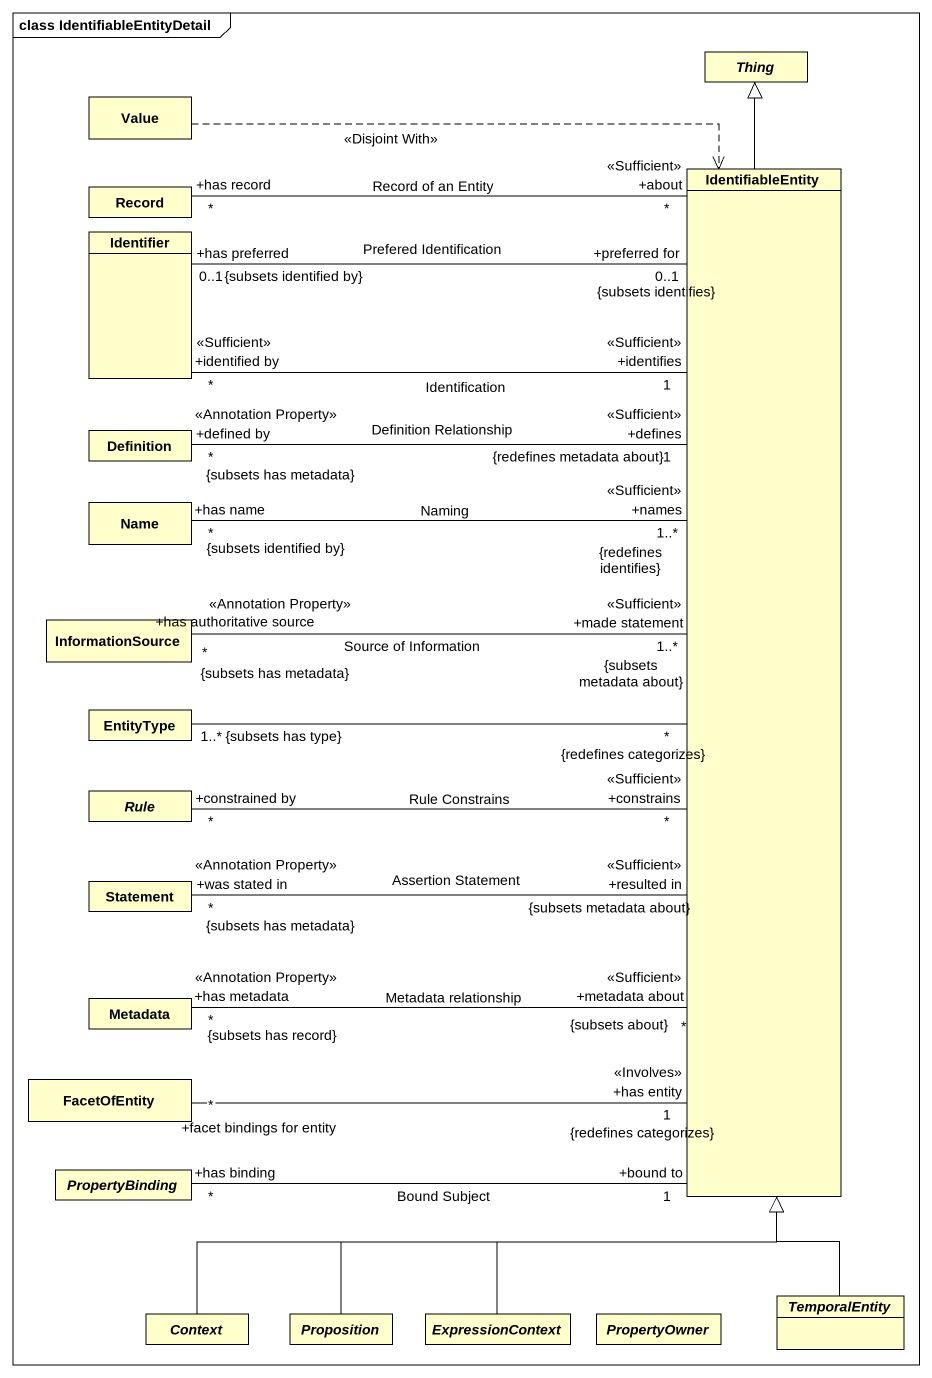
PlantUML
@startuml
mainframe class IdentifiableEntityDetail
hide circle
hide empty members
class Value
abstract class Thing
class "Record" as Record_
class IdentifiableEntity
class Identifier
class Definition
class Name
class InformationSource
class EntityType
abstract class Rule
class Statement
class Metadata
class FacetOfEntity
abstract class PropertyBinding
abstract class Context
abstract class Proposition
abstract class ExpressionContext
abstract class PropertyOwner
abstract class TemporalEntity
Value ..> IdentifiableEntity : <<Disjoint With>>
Record_ "+has record\n*" -- "+about\n<<Sufficient>>\n*" IdentifiableEntity : Record of an Entity
IdentifiableEntity -up-|> Thing
IdentifiableEntity "+preferred for\n0..1\n{subsets identifies}" -up- "+has preferred\n0..1\n{subsets identified by}" Identifier : Prefered Identification
IdentifiableEntity "+resulted in\n<<Sufficient>>\n{subsets metadata about}" -left- "+was stated in\n<<Annotation Property>>\n*\n{subsets has metadata}" Statement : Assertion Statement
IdentifiableEntity "+bound to\n1" -- "+has binding\n*" PropertyBinding : Bound Subject
Identifier "+identified by\n<<Sufficient>>\n*" -- "+identifies\n<<Sufficient>>\n1" IdentifiableEntity : Identification
Definition "+defined by\n<<Annotation Property>>\n*\n{subsets has metadata}" -right- "+defines\n<<Sufficient>>\n1\n{redefines metadata about}" IdentifiableEntity : Definition Relationship
Name "+has name\n*\n{subsets identified by}" -right- "+names\n<<Sufficient>>\n1..*\n{redefines identifies}" IdentifiableEntity : Naming
InformationSource "+has authoritative source\n<<Annotation Property>>\n*\n{subsets has metadata}" -right- "+made statement\n<<Sufficient>>\n1..*\n{subsets metadata about}" IdentifiableEntity : Source of Information
EntityType "1..*\n{subsets has type}" -right- "*\n{redefines categorizes}" IdentifiableEntity
Rule "+constrained by\n*" -right- "+constrains\n<<Sufficient>>\n*" IdentifiableEntity : Rule Constrains
Metadata "+has metadata\n<<Annotation Property>>\n*\n{subsets has record}" -right- "+metadata about\n<<Sufficient>>\n*\n{subsets about}" IdentifiableEntity : Metadata relationship
FacetOfEntity "+facet bindings for entity\n*" -up- "+has entity\n<<Involves>>\n1\n{redefines categorizes}" IdentifiableEntity
Context -up-|> IdentifiableEntity
Proposition -up-|> IdentifiableEntity
ExpressionContext -up-|> IdentifiableEntity
TemporalEntity -up-|> IdentifiableEntity
@enduml
